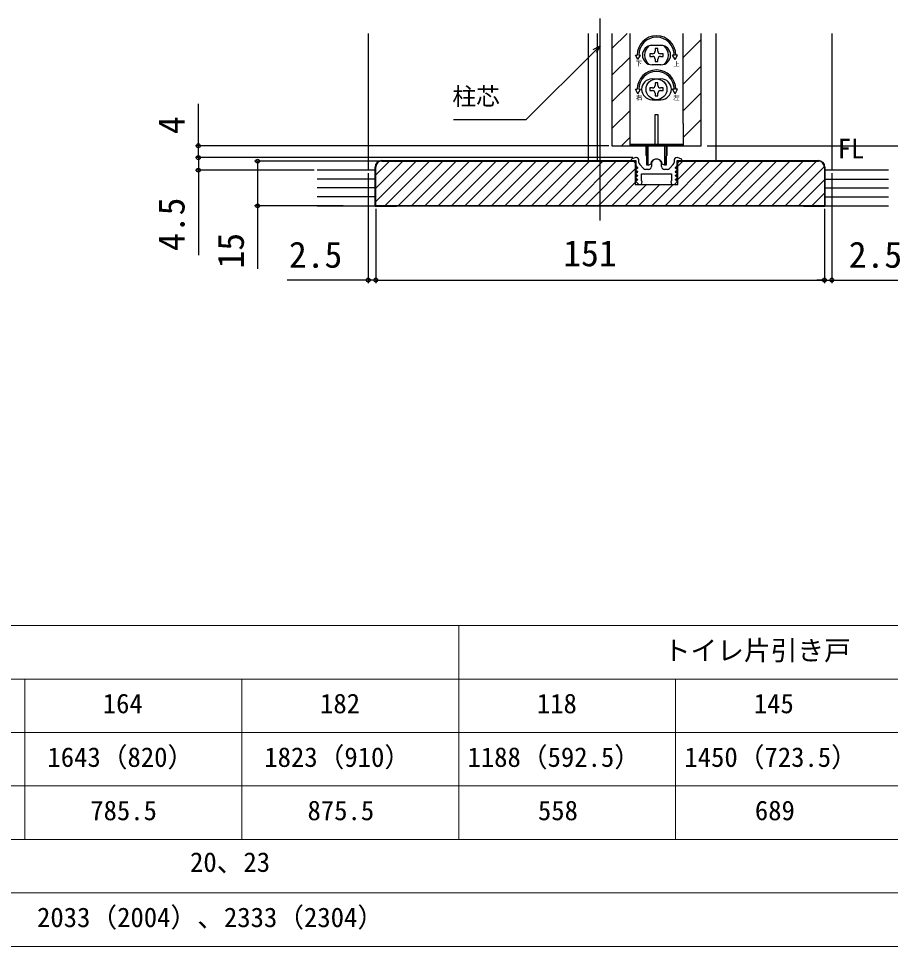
# Model space of a CAD drawing. Units: millimetres, scale not verified. Extents: x -525 to 525, y -783 to 779.
# Drawn here: x -155.4 to 138.1, y -321.6 to -9.3 of the extents above; entities that cross this region are included whole.
import ezdxf
from ezdxf.enums import TextEntityAlignment as Align

# ---------------------------------------------------------------- set-up
doc = ezdxf.new("R2010")
doc.units = ezdxf.units.MM
doc.header["$LTSCALE"] = 4
doc.layers.add('0-1_TABLE1', color=7, linetype='Continuous', lineweight=18)
for name, color, linetype in [('0-2_USER1', 3, 'Continuous'), ('0-3_YKK_11', 7, 'Continuous'), ('0-5_YKK_12', 2, 'Continuous'), ('0-6_YKK_13', 4, 'Continuous'), ('0-8_YKK_D', 6, 'Continuous'), ('0-A_YSS_K', 3, 'Continuous'), ('0-B_YSS_KE', 3, 'Continuous')]:
    doc.layers.add(name, color=color, linetype=linetype)
doc.styles.add('ＭＳ ゴシック', font='')
doc.styles.get('ＭＳ ゴシック').set_extended_font_data('MS Gothic')

msp = doc.modelspace()

# ---------------------------------------------------------------- linework, layer by layer
at = {"layer": '0-1_TABLE1'}
for p, q in [((-502.213, -213.581), (211.787, -213.581)), ((-7.213, -213.581), (-7.213, -285.581)), ((-437.213, -231.581), (211.787, -231.581)), ((-153.213, -231.581), (-153.213, -285.581)), ((-80.213, -231.581), (-80.213, -285.581)), ((65.787, -231.581), (65.787, -285.581)), ((-437.213, -249.581), (211.787, -249.581)), ((-437.213, -267.581), (211.787, -267.581)), ((-437.213, -285.581), (211.787, -285.581)), ((-437.213, -303.581), (211.787, -303.581)), ((-502.213, -321.581), (211.787, -321.581))]:
    msp.add_line(p, q, dxfattribs=at)
at = {"layer": '0-3_YKK_11'}
for p, q in [((53.46, -57.716), (53.46, -57.1)), ((54.962, -59.769), (53.717, -58.385)), ((57.66, -58.3), (57.66, -59.1)), ((61.06, -59.1), (61.06, -58.3)), ((65.004, -58.385), (63.758, -59.769)), ((65.26, -57.1), (65.26, -57.716)), ((56.66, -60.1), (55.706, -60.1)), ((63.015, -60.1), (62.06, -60.1))]:
    msp.add_line(p, q, dxfattribs=at)
for points in [[(52.46, -56.1), (52.36, -56.1), (50.828, -56.592), (50.907, -57.1), (52.36, -57.1), (52.36, -58.901), (52.972, -59.512), (52.811, -59.9), (52.448, -59.9), (52.335, -60.175), (52.972, -60.812), (52.811, -61.2), (52.448, -61.2), (52.335, -61.475), (52.972, -62.112), (52.811, -62.5), (52.448, -62.5), (52.335, -62.775), (52.972, -63.412), (52.811, -63.8), (52.448, -63.8), (52.335, -64.074), (53.36, -65.1), (54.36, -65.1), (54.548, -64.136), (54.36, -63.858), (54.36, -61.6)], [(54.36, -61.6), (64.36, -61.6), (64.36, -63.858), (64.173, -64.136), (64.36, -65.1), (65.36, -65.1), (66.386, -64.074), (66.272, -63.8), (65.91, -63.8), (65.749, -63.412), (66.386, -62.775), (66.272, -62.5), (65.91, -62.5), (65.749, -62.112), (66.386, -61.475), (66.272, -61.2), (65.91, -61.2), (65.749, -60.812), (66.386, -60.175), (66.272, -59.9), (65.91, -59.9), (65.749, -59.512), (66.36, -58.901), (66.36, -57.1), (67.813, -57.1), (67.893, -56.592), (66.36, -56.1), (66.26, -56.1)]]:
    msp.add_lwpolyline(points, dxfattribs=at)
for centre, radius, start, end in [((52.46, -57.1), 1, 0.00001, 89.99999), ((66.26, -57.1), 1, 90.00001, 179.99999), ((54.46, -57.716), 1, 180.00001, 221.98721), ((56.66, -59.1), 1, 270.00001, 359.99999), ((59.36, -58.3), 1.7, 359.99999, 180.00001), ((62.06, -59.1), 1, 180.00001, 269.99999), ((64.26, -57.716), 1, 318.01279, 359.99999), ((55.706, -59.1), 1, 221.98723, 270.00001), ((63.015, -59.1), 1, 269.99999, 318.01277)]:
    msp.add_arc(centre, radius, start, end, dxfattribs=at)
at = {"layer": '0-5_YKK_12'}
for p, q in [((40.363, -77.3), (40.369, -9.297)), ((-37.64, -14.3), (-37.64, -60.3)), ((36.36, -14.3), (36.36, -57.1)), ((39.36, -14.3), (39.36, -57.1)), ((44.36, -14.3), (44.36, -52.1)), ((44.36, -19.414), (49.474, -14.3)), ((79.36, -14.3), (79.36, -57.1)), ((118.36, -14.3), (118.36, -60.3)), ((68.36, -22.354), (74.36, -16.354)), ((44.36, -28.394), (50.36, -22.394)), ((68.36, -31.335), (74.36, -25.335)), ((44.36, -37.374), (50.36, -31.374)), ((68.36, -40.315), (74.36, -34.315)), ((44.36, -46.354), (50.36, -40.354)), ((68.36, -49.295), (74.36, -43.295)), ((47.595, -52.1), (50.36, -49.335))]:
    msp.add_line(p, q, dxfattribs=at)
msp.add_lwpolyline([(44.36, -52.1), (74.36, -52.1), (74.36, -14.3)], dxfattribs=at)
at = {"layer": '0-6_YKK_13'}
for p, q in [((50.36, -14.3), (50.36, -44.6)), ((68.36, -44.6), (68.36, -14.3)), ((60.86, -18.35), (57.86, -18.35)), ((52.244, -21.6), (52.86, -21.6)), ((53.11, -23.1), (52.244, -21.6)), ((53.11, -23.1), (53.976, -21.6)), ((53.36, -21.6), (53.976, -21.6)), ((58.04, -21.16), (57.16, -21.16)), ((57.16, -21.16), (57.16, -22.04)), ((58.92, -19.4), (58.92, -20.28)), ((59.8, -19.4), (58.92, -19.4)), ((59.8, -20.28), (59.8, -19.4)), ((61.56, -21.16), (60.68, -21.16)), ((61.56, -22.04), (61.56, -21.16)), ((65.36, -21.6), (64.744, -21.6)), ((65.61, -23.1), (64.744, -21.6)), ((57.16, -22.04), (58.04, -22.04)), ((60.86, -24.85), (57.86, -24.85)), ((58.92, -22.92), (58.92, -23.8)), ((58.92, -23.8), (59.8, -23.8)), ((59.8, -23.8), (59.8, -22.92)), ((60.68, -22.04), (61.56, -22.04)), ((57.86, -29.6), (60.86, -29.6)), ((58.92, -30.9), (58.92, -31.78)), ((59.8, -30.9), (58.92, -30.9)), ((59.8, -31.78), (59.8, -30.9)), ((52.244, -33.1), (52.86, -33.1)), ((53.11, -34.6), (52.244, -33.1)), ((53.11, -34.6), (53.976, -33.1)), ((53.36, -33.1), (53.976, -33.1)), ((58.04, -32.66), (57.16, -32.66)), ((57.16, -32.66), (57.16, -33.54)), ((57.16, -33.54), (58.04, -33.54)), ((61.56, -32.66), (60.68, -32.66)), ((60.68, -33.54), (61.56, -33.54)), ((61.56, -33.54), (61.56, -32.66)), ((65.61, -34.6), (64.744, -33.1)), ((65.36, -33.1), (64.744, -33.1)), ((65.61, -34.6), (66.476, -33.1)), ((66.476, -33.1), (65.86, -33.1)), ((57.86, -36.6), (60.86, -36.6)), ((58.92, -34.42), (58.92, -35.3)), ((58.92, -35.3), (59.8, -35.3)), ((59.8, -35.3), (59.8, -34.42)), ((58.86, -41.6), (59.86, -41.6)), ((58.86, -51.8), (58.86, -41.6)), ((59.86, -41.6), (59.86, -51.8)), ((50.36, -44.6), (50.36, -52.1)), ((50.36, -51.6), (68.36, -51.6)), ((55.86, -55.348), (55.86, -52.1)), ((56.11, -58.6), (56.11, -52.1)), ((56.51, -58.6), (56.51, -52.1)), ((59.86, -51.8), (58.86, -51.8)), ((62.21, -58.6), (62.21, -52.1)), ((62.86, -52.1), (62.86, -55.348)), ((56.108, -55.644), (56.11, -55.644)), ((56.11, -55.6), (56.11, -58.6)), ((62.61, -58.6), (62.61, -55.6)), ((62.61, -55.644), (62.612, -55.644)), ((56.51, -58.6), (56.11, -58.6)), ((56.51, -58.6), (57.13, -58.374)), ((62.21, -58.6), (61.591, -58.374))]:
    msp.add_line(p, q, dxfattribs=at)
for points in [[(65.61, -23.1), (66.476, -21.6), (65.86, -21.6)], [(68.36, -44.6), (68.36, -52.1), (50.36, -52.1)], [(62.61, -52.1), (62.61, -58.6), (62.21, -58.6)]]:
    msp.add_lwpolyline(points, dxfattribs=at)
msp.add_circle((59.36, -33.1), 3.5, dxfattribs=at)
for centre, radius, start, end in [((59.36, -21.6), 6.5, 0, 180), ((59.36, -21.6), 6, 0, 180), ((57.86, -21.6), 3.25, 90, 270), ((59.36, -21.6), 4, 129.83844, 230.16156), ((60.86, -21.6), 3.25, 270, 90), ((59.36, -21.6), 4, 309.83844, 50.16156), ((58.04, -20.28), 0.88, 270, 0), ((60.68, -20.28), 0.88, 180, 270), ((58.04, -22.92), 0.88, 0, 90), ((60.68, -22.92), 0.88, 90, 180), ((59.36, -33.1), 6.5, 0, 180), ((59.36, -33.1), 6, 0, 180), ((57.86, -33.1), 3.5, 90, 270), ((60.86, -33.1), 3.5, 270, 90), ((58.04, -31.78), 0.88, 270, 0), ((58.04, -34.42), 0.88, 0, 90), ((60.68, -31.78), 0.88, 180, 270), ((60.68, -34.42), 0.88, 90, 180), ((56.16, -55.348), 0.3, 180, 260), ((62.56, -55.348), 0.3, 280, 0), ((56.959, -57.905), 0.5, 290, 343.84988), ((59.36, -58.6), 2, 16.15012, 163.84988), ((61.762, -57.905), 0.5, 196.15012, 250)]:
    msp.add_arc(centre, radius, start, end, dxfattribs=at)
at = {"layer": '0-8_YKK_D'}
for p, q in [((43.36, -52.1), (-95.853, -52.1)), ((76.36, -52.1), (158.41, -52.1)), ((127.91, -52.1), (158.41, -52.1)), ((51.407, -56.1), (-95.853, -56.1)), ((51.434, -56.1), (-95.853, -56.1)), ((-34.14, -57.3), (-75.895, -57.3)), ((-55.853, -60.3), (-95.853, -60.3)), ((-37.64, -61.3), (-37.64, -98.3)), ((118.36, -61.3), (118.36, -98.3)), ((-46.14, -72.3), (-75.895, -72.3)), ((-35.14, -73.3), (-35.14, -98.3)), ((-35.14, -73.3), (-35.14, -98.3)), ((115.86, -73.3), (115.86, -98.3)), ((115.86, -73.3), (115.86, -98.3)), ((-37.64, -97.3), (-64.967, -97.3)), ((-35.14, -97.3), (-37.64, -97.3)), ((-35.14, -97.3), (115.86, -97.3)), ((-35.14, -97.3), (-32.59, -97.3)), ((115.86, -97.3), (113.31, -97.3)), ((115.86, -97.3), (118.36, -97.3)), ((118.36, -97.3), (145.688, -97.3))]:
    msp.add_line(p, q, dxfattribs=at)
for points in [[(40.36, -18.428), (38.557, -20.231), (15.384, -43.404), (-9.008, -43.404)], [(38.074, -19.748), (40.36, -18.428), (39.04, -20.714)], [(-94.853, -56.1), (-94.853, -52.1), (-94.853, -37.982)], [(-94.853, -56.1), (-94.853, -60.3), (-94.853, -88.9)], [(-74.895, -57.3), (-74.895, -72.3), (-74.895, -93.577)]]:
    msp.add_lwpolyline(points, dxfattribs=at)
for centre in [(-94.853, -52.1), (-94.853, -56.1), (-94.853, -56.1), (-74.895, -57.3), (-94.853, -60.3), (-74.895, -72.3), (-37.64, -97.3), (-35.14, -97.3), (-35.14, -97.3), (115.86, -97.3), (115.86, -97.3), (118.36, -97.3)]:
    msp.add_circle(centre, 0.637, dxfattribs=at)
at = {"layer": '0-A_YSS_K'}
for p, q in [((-35.14, -61.917), (-30.523, -57.3)), ((-35.14, -66.407), (-26.033, -57.3)), ((-35.14, -70.897), (-21.543, -57.3)), ((-32.053, -72.3), (-17.053, -57.3)), ((-27.563, -72.3), (-12.563, -57.3)), ((-23.072, -72.3), (-8.072, -57.3)), ((-18.582, -72.3), (-3.582, -57.3)), ((-14.092, -72.3), (0.908, -57.3)), ((-9.602, -72.3), (5.398, -57.3)), ((-5.112, -72.3), (9.888, -57.3)), ((-0.622, -72.3), (14.378, -57.3)), ((3.868, -72.3), (18.868, -57.3)), ((8.358, -72.3), (23.358, -57.3)), ((12.849, -72.3), (27.849, -57.3)), ((17.339, -72.3), (32.339, -57.3)), ((21.829, -72.3), (36.829, -57.3)), ((26.319, -72.3), (41.319, -57.3)), ((30.809, -72.3), (45.809, -57.3)), ((35.299, -72.3), (50.299, -57.3)), ((62.24, -72.3), (77.24, -57.3)), ((66.56, -58.999), (68.26, -57.3)), ((66.56, -63.49), (72.75, -57.3)), ((66.73, -72.3), (81.73, -57.3)), ((71.22, -72.3), (86.22, -57.3)), ((75.71, -72.3), (90.71, -57.3)), ((80.2, -72.3), (95.2, -57.3)), ((84.691, -72.3), (99.691, -57.3)), ((89.181, -72.3), (104.181, -57.3)), ((93.671, -72.3), (108.671, -57.3)), ((98.161, -72.3), (113.161, -57.3)), ((102.651, -72.3), (115.85, -59.101)), ((-35.14, -60.3), (-54.853, -60.3)), ((39.789, -72.3), (52.16, -59.929)), ((137.41, -60.3), (116.06, -60.3)), ((-35.14, -63.3), (-54.853, -63.3)), ((44.279, -72.3), (52.16, -64.419)), ((48.77, -72.3), (55.97, -65.1)), ((53.26, -72.3), (60.46, -65.1)), ((57.75, -72.3), (64.95, -65.1)), ((107.141, -72.3), (115.86, -63.581)), ((116.06, -63.3), (137.41, -63.3)), ((-35.14, -66.3), (-54.853, -66.3)), ((111.631, -72.3), (115.86, -68.071)), ((116.06, -66.3), (137.41, -66.3)), ((-35.14, -69.3), (-54.853, -69.3)), ((116.06, -69.3), (137.41, -69.3)), ((-54.853, -72.3), (137.41, -72.3))]:
    msp.add_line(p, q, dxfattribs=at)
at = {"layer": '0-B_YSS_KE'}
for p, q in [((52.16, -64), (52.36, -64)), ((66.56, -64), (66.36, -64)), ((-28.14, -72.3), (-28.14, -72.5)), ((108.86, -72.3), (108.86, -72.5))]:
    msp.add_line(p, q, dxfattribs=at)
for points in [[(-28.14, -72.5), (-35.34, -72.5), (-35.34, -59.3)], [(-28.14, -72.3), (-35.14, -72.3), (-35.14, -59.3)], [(-33.14, -57.1), (51.743, -57.1), (52.36, -57.717), (52.36, -64)], [(-33.14, -57.3), (51.66, -57.3), (52.16, -57.8), (52.16, -64), (52.16, -65.1), (66.56, -65.1), (66.56, -64), (66.56, -57.8), (67.06, -57.3), (113.86, -57.3)], [(115.86, -59.3), (115.86, -72.3), (108.86, -72.3), (-28.14, -72.3)], [(66.36, -64), (66.36, -57.717), (66.977, -57.1), (113.86, -57.1)], [(116.06, -59.3), (116.06, -72.5), (108.86, -72.5)]]:
    msp.add_lwpolyline(points, dxfattribs=at)
for centre, radius, start, end in [((-33.14, -59.3), 2.2, 90, 180), ((-33.14, -59.3), 2, 90, 180), ((113.86, -59.3), 2.2, 0, 90), ((113.86, -59.3), 2, 0, 90)]:
    msp.add_arc(centre, radius, start, end, dxfattribs=at)

# ---------------------------------------------------------------- texts
at = {"layer": '0-1_TABLE1', "style": 'ＭＳ ゴシック'}
for s, p in [('トイレ片引き戸', (61.787, -227.235)), ('164', (-127.017, -245.081)), ('182', (-53.889, -245.081)), ('118', (19.085, -245.081)), ('145', (92.111, -245.081)), ('1643（820）', (-145.656, -263.132)), ('1823（910）', (-72.656, -263.132)), ('1188（592.5）', (-4.258, -263.132)), ('1450（723.5）', (68.742, -263.132)), ('785.5', (-131.236, -281.081)), ('875.5', (-58.108, -281.081)), ('558', (19.443, -281.081)), ('689', (92.469, -281.081)), ('20、23', (-97.651, -298.468)), ('2033（2004）、2333（2304）', (-149.145, -317.056))]:
    msp.add_text(s, height=6.598, dxfattribs=at).set_placement(p, align=Align.BOTTOM_LEFT)
at = {"layer": '0-2_USER1', "style": 'ＭＳ ゴシック'}
msp.add_text('FL', height=6.598, dxfattribs=at).set_placement((120.338, -58.322), align=Align.BOTTOM_LEFT)
at = {"layer": '0-6_YKK_13', "style": 'ＭＳ ゴシック'}
for s, p in [('下', (52.331, -25.644)), ('上', (65.005, -25.813)), ('右', (52.44, -37.168)), ('左', (64.981, -37.204))]:
    msp.add_text(s, height=1.558, dxfattribs=at).set_placement(p, align=Align.BOTTOM_LEFT)
at = {"layer": '0-8_YKK_D', "style": 'ＭＳ ゴシック'}
for s, height, p in [('柱芯', 5.865, (-9.36, -40.193)), ('151', 8.798, (27.985, -95.3)), ('2.5', 8.798, (-64.353, -95.8)), ('2.5', 8.798, (124.074, -95.8))]:
    msp.add_text(s, height=height, dxfattribs=at).set_placement(p, align=Align.BOTTOM_LEFT)
for s, p in [('4', (-96.853, -48.164)), ('4.5', (-96.853, -87.514)), ('15', (-76.895, -93.418))]:
    msp.add_text(s, height=8.798, rotation=90, dxfattribs=at).set_placement(p, align=Align.BOTTOM_LEFT)

doc.saveas('drawing.dxf')
